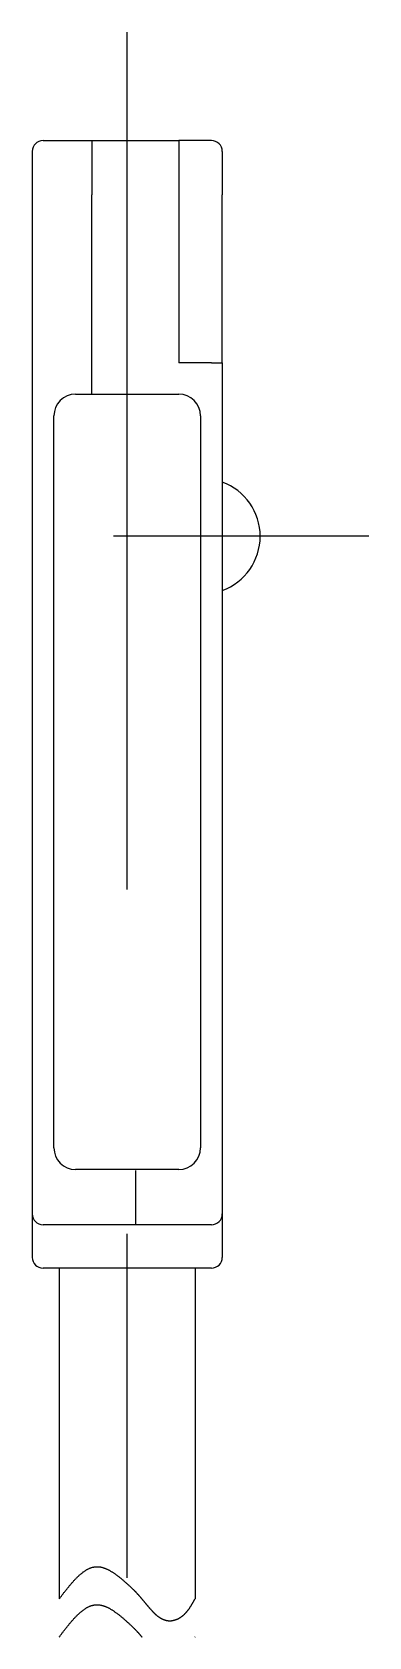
# Model space of a CAD drawing. Extents: x -60 to 109, y -90 to 2.
# Drawn here: x 60.32 to 66.52, y -27.6 to 2 of the extents above; entities that cross this region are included whole.
import ezdxf

# ---------------------------------------------------------------- set-up
doc = ezdxf.new("R2010")
doc.units = 0
doc.linetypes.add('CENTER', pattern=[50.8, 31.75, -6.35, 6.35, -6.35])
doc.layers.get('0').update_dxf_attribs({"linetype": 'CONTINUOUS'})
doc.layers.add('CENTER', color=1, linetype='CONTINUOUS')

msp = doc.modelspace()

# ---------------------------------------------------------------- linework, layer by layer
at = {"color": 7, "linetype": 'CONTINUOUS'}
for p, q in [((60.524, 0), (61.424, 0)), ((61.424, 0), (63.024, 0)), ((61.424, 0), (61.424, -0.5)), ((63.624, 0), (63.024, 0)), ((63.024, 0), (63.024, -1)), ((60.324, -0.2), (60.324, -1)), ((63.824, -0.2), (63.824, -1)), ((61.424, -0.5), (61.424, -1)), ((63.024, -0.5), (63.024, -1)), ((60.324, -1), (60.324, -19)), ((61.424, -4.679), (61.424, -1)), ((63.024, -1), (63.024, -1.2)), ((63.824, -4.1), (63.824, -1)), ((63.024, -1.2), (63.024, -4.1)), ((63.624, -4.1), (63.024, -4.1)), ((63.624, -4.1), (63.824, -4.1)), ((63.824, -4.1), (63.824, -14.798)), ((61.124, -4.679), (63.024, -4.679)), ((60.724, -18.58), (60.724, -5.079)), ((63.424, -5.079), (63.424, -18.58)), ((63.824, -14.798), (63.824, -20.6)), ((60.324, -19), (60.324, -20.6)), ((63.024, -18.98), (61.124, -18.98)), ((62.224, -19), (62.224, -20)), ((63.624, -20), (60.524, -20)), ((63.624, -20.8), (60.524, -20.8)), ((60.824, -20.8), (60.824, -26.778)), ((63.324, -20.8), (63.324, -26.9)), ((60.824, -26.778), (60.824, -26.9)), ((60.824, -26.778), (60.824, -26.822))]:
    msp.add_line(p, q, dxfattribs=at)
at = {"color": 3}
for points in [[(60.824, -26.9, 0), (60.831, -26.889, 0), (60.839, -26.879, 0), (60.847, -26.868, 0), (60.855, -26.858, 0), (60.863, -26.848, 0), (60.871, -26.837, 0), (60.879, -26.827, 0), (60.887, -26.816, 0), (60.895, -26.806, 0), (60.903, -26.796, 0), (60.91, -26.785, 0), (60.919, -26.775, 0), (60.926, -26.765, 0), (60.934, -26.755, 0), (60.942, -26.744, 0), (60.95, -26.734, 0), (60.958, -26.724, 0), (60.966, -26.714, 0), (60.974, -26.704, 0), (60.982, -26.694, 0), (60.99, -26.684, 0), (60.998, -26.675, 0), (61.006, -26.665, 0), (61.014, -26.655, 0), (61.022, -26.646, 0), (61.03, -26.636, 0), (61.038, -26.627, 0), (61.046, -26.617, 0), (61.054, -26.608, 0), (61.062, -26.599, 0), (61.07, -26.59, 0), (61.078, -26.581, 0), (61.086, -26.572, 0), (61.094, -26.563, 0), (61.102, -26.554, 0), (61.11, -26.545, 0), (61.118, -26.537, 0), (61.126, -26.528, 0), (61.134, -26.52, 0), (61.142, -26.512, 0), (61.15, -26.504, 0), (61.158, -26.496, 0), (61.166, -26.488, 0), (61.175, -26.48, 0), (61.183, -26.473, 0), (61.191, -26.465, 0), (61.199, -26.458, 0), (61.207, -26.451, 0), (61.215, -26.444, 0), (61.224, -26.437, 0), (61.232, -26.43, 0), (61.24, -26.423, 0), (61.248, -26.417, 0), (61.256, -26.41, 0), (61.264, -26.404, 0), (61.273, -26.398, 0), (61.281, -26.392, 0), (61.289, -26.387, 0), (61.298, -26.381, 0), (61.306, -26.376, 0), (61.314, -26.371, 0), (61.323, -26.366, 0), (61.331, -26.361, 0), (61.339, -26.356, 0), (61.348, -26.352, 0), (61.356, -26.347, 0), (61.364, -26.343, 0), (61.373, -26.34, 0), (61.381, -26.336, 0), (61.39, -26.332, 0), (61.398, -26.329, 0), (61.407, -26.326, 0), (61.415, -26.323, 0), (61.424, -26.32, 0), (61.432, -26.318, 0), (61.441, -26.316, 0), (61.449, -26.314, 0), (61.458, -26.312, 0), (61.467, -26.31, 0), (61.475, -26.309, 0), (61.484, -26.308, 0), (61.492, -26.307, 0), (61.501, -26.306, 0), (61.51, -26.306, 0), (61.519, -26.306, 0), (61.527, -26.306, 0), (61.536, -26.306, 0), (61.545, -26.307, 0), (61.554, -26.308, 0), (61.562, -26.309, 0), (61.571, -26.31, 0), (61.58, -26.311, 0), (61.589, -26.313, 0), (61.598, -26.315, 0), (61.607, -26.317, 0), (61.616, -26.319, 0), (61.625, -26.322, 0), (61.633, -26.325, 0), (61.642, -26.327, 0), (61.651, -26.331, 0), (61.66, -26.334, 0), (61.669, -26.337, 0), (61.678, -26.341, 0), (61.687, -26.345, 0), (61.697, -26.349, 0), (61.706, -26.353, 0), (61.715, -26.357, 0), (61.724, -26.362, 0), (61.733, -26.366, 0), (61.742, -26.371, 0), (61.751, -26.376, 0), (61.76, -26.381, 0), (61.769, -26.387, 0), (61.778, -26.392, 0), (61.788, -26.398, 0), (61.797, -26.403, 0), (61.806, -26.409, 0), (61.815, -26.415, 0), (61.824, -26.421, 0), (61.834, -26.428, 0), (61.843, -26.434, 0), (61.852, -26.441, 0), (61.861, -26.447, 0), (61.871, -26.454, 0), (61.88, -26.461, 0), (61.889, -26.468, 0), (61.898, -26.475, 0), (61.908, -26.482, 0), (61.917, -26.489, 0), (61.926, -26.497, 0), (61.936, -26.504, 0), (61.945, -26.512, 0), (61.954, -26.519, 0), (61.964, -26.527, 0), (61.973, -26.535, 0), (61.982, -26.543, 0), (61.992, -26.551, 0), (62.001, -26.559, 0), (62.01, -26.567, 0), (62.02, -26.575, 0), (62.029, -26.583, 0), (62.038, -26.591, 0), (62.048, -26.6, 0), (62.057, -26.608, 0), (62.067, -26.617, 0), (62.076, -26.625, 0), (62.085, -26.634, 0), (62.095, -26.642, 0), (62.104, -26.651, 0), (62.114, -26.659, 0), (62.123, -26.668, 0), (62.132, -26.677, 0), (62.142, -26.685, 0), (62.151, -26.694, 0), (62.161, -26.703, 0), (62.17, -26.712, 0), (62.179, -26.72, 0), (62.189, -26.729, 0), (62.198, -26.738, 0)], [(62.198, -26.738, 0), (62.202, -26.741, 0), (62.205, -26.745, 0), (62.208, -26.748, 0), (62.211, -26.752, 0), (62.215, -26.756, 0), (62.218, -26.759, 0), (62.221, -26.763, 0), (62.224, -26.766, 0), (62.228, -26.77, 0), (62.231, -26.773, 0), (62.234, -26.777, 0), (62.237, -26.78, 0), (62.241, -26.784, 0), (62.244, -26.787, 0), (62.247, -26.791, 0), (62.25, -26.794, 0), (62.254, -26.798, 0), (62.257, -26.802, 0), (62.26, -26.805, 0), (62.263, -26.809, 0), (62.266, -26.812, 0), (62.27, -26.816, 0), (62.273, -26.819, 0), (62.276, -26.823, 0), (62.279, -26.826, 0), (62.282, -26.83, 0), (62.285, -26.834, 0), (62.289, -26.837, 0), (62.292, -26.841, 0), (62.295, -26.845, 0), (62.298, -26.848, 0), (62.301, -26.852, 0), (62.304, -26.855, 0), (62.307, -26.859, 0), (62.311, -26.863, 0), (62.314, -26.866, 0), (62.317, -26.87, 0), (62.32, -26.873, 0), (62.323, -26.877, 0), (62.326, -26.881, 0), (62.329, -26.884, 0), (62.333, -26.888, 0), (62.336, -26.892, 0), (62.339, -26.895, 0), (62.342, -26.899, 0), (62.345, -26.903, 0), (62.348, -26.906, 0), (62.351, -26.91, 0), (62.354, -26.914, 0), (62.357, -26.917, 0), (62.36, -26.921, 0), (62.363, -26.925, 0), (62.367, -26.928, 0), (62.37, -26.932, 0), (62.373, -26.936, 0), (62.376, -26.939, 0), (62.379, -26.943, 0), (62.382, -26.947, 0), (62.385, -26.95, 0), (62.388, -26.954, 0), (62.391, -26.958, 0), (62.394, -26.962, 0), (62.397, -26.965, 0), (62.4, -26.969, 0), (62.403, -26.973, 0), (62.406, -26.976, 0), (62.41, -26.98, 0), (62.413, -26.984, 0), (62.416, -26.987, 0), (62.419, -26.991, 0), (62.422, -26.995, 0), (62.425, -26.998, 0), (62.428, -27.002, 0), (62.431, -27.006, 0), (62.434, -27.009, 0), (62.437, -27.013, 0), (62.44, -27.017, 0), (62.443, -27.02, 0), (62.447, -27.024, 0), (62.45, -27.028, 0), (62.453, -27.031, 0), (62.456, -27.035, 0), (62.459, -27.039, 0), (62.462, -27.042, 0), (62.465, -27.046, 0), (62.468, -27.049, 0), (62.471, -27.053, 0), (62.474, -27.057, 0), (62.478, -27.06, 0), (62.481, -27.064, 0), (62.484, -27.068, 0), (62.487, -27.071, 0), (62.49, -27.075, 0), (62.493, -27.078, 0), (62.497, -27.082, 0), (62.5, -27.086, 0), (62.503, -27.089, 0), (62.506, -27.093, 0), (62.509, -27.096, 0), (62.513, -27.1, 0), (62.516, -27.104, 0), (62.519, -27.107, 0), (62.522, -27.111, 0), (62.526, -27.114, 0), (62.529, -27.118, 0), (62.532, -27.121, 0), (62.535, -27.125, 0), (62.539, -27.128, 0), (62.542, -27.132, 0), (62.545, -27.135, 0), (62.548, -27.139, 0), (62.552, -27.142, 0), (62.555, -27.146, 0), (62.559, -27.149, 0), (62.562, -27.153, 0), (62.565, -27.156, 0), (62.569, -27.159, 0), (62.572, -27.163, 0), (62.576, -27.166, 0), (62.579, -27.169, 0), (62.583, -27.173, 0), (62.586, -27.176, 0), (62.59, -27.179, 0), (62.593, -27.182, 0), (62.597, -27.186, 0), (62.6, -27.189, 0), (62.604, -27.192, 0), (62.608, -27.195, 0), (62.611, -27.198, 0), (62.615, -27.201, 0), (62.619, -27.204, 0), (62.622, -27.207, 0), (62.626, -27.21, 0), (62.63, -27.213, 0), (62.634, -27.216, 0), (62.638, -27.219, 0), (62.642, -27.222, 0), (62.645, -27.225, 0), (62.649, -27.228, 0), (62.653, -27.231, 0), (62.657, -27.233, 0), (62.661, -27.236, 0), (62.665, -27.239, 0), (62.669, -27.241, 0), (62.673, -27.244, 0), (62.678, -27.247, 0), (62.682, -27.249, 0), (62.686, -27.252, 0), (62.69, -27.254, 0), (62.694, -27.256, 0), (62.699, -27.259, 0), (62.703, -27.261, 0), (62.707, -27.263, 0), (62.712, -27.265, 0), (62.716, -27.268, 0), (62.721, -27.27, 0), (62.725, -27.272, 0), (62.729, -27.274, 0), (62.734, -27.276, 0), (62.738, -27.278, 0), (62.743, -27.28, 0), (62.747, -27.281, 0), (62.752, -27.283, 0), (62.757, -27.285, 0), (62.761, -27.286, 0), (62.766, -27.288, 0), (62.77, -27.289, 0), (62.775, -27.291, 0), (62.78, -27.292, 0), (62.784, -27.293, 0), (62.789, -27.295, 0), (62.794, -27.296, 0), (62.798, -27.297, 0), (62.803, -27.298, 0), (62.808, -27.299, 0), (62.813, -27.3, 0), (62.817, -27.3, 0), (62.822, -27.301, 0), (62.827, -27.302, 0), (62.832, -27.302, 0), (62.836, -27.303, 0), (62.841, -27.303, 0), (62.846, -27.303, 0), (62.851, -27.303, 0), (62.855, -27.303, 0), (62.86, -27.303, 0), (62.865, -27.303, 0), (62.87, -27.303, 0), (62.875, -27.303, 0), (62.88, -27.303, 0), (62.884, -27.302, 0), (62.889, -27.302, 0), (62.894, -27.301, 0), (62.899, -27.301, 0), (62.904, -27.3, 0), (62.908, -27.299, 0), (62.913, -27.298, 0), (62.918, -27.297, 0), (62.923, -27.296, 0), (62.927, -27.295, 0), (62.932, -27.294, 0), (62.937, -27.293, 0), (62.941, -27.292, 0), (62.946, -27.29, 0), (62.951, -27.289, 0), (62.956, -27.288, 0), (62.96, -27.286, 0), (62.965, -27.285, 0), (62.969, -27.283, 0), (62.974, -27.281, 0), (62.979, -27.279, 0), (62.983, -27.278, 0), (62.988, -27.276, 0), (62.992, -27.274, 0), (62.997, -27.272, 0), (63.001, -27.27, 0), (63.006, -27.268, 0), (63.01, -27.265, 0), (63.015, -27.263, 0), (63.019, -27.261, 0), (63.023, -27.259, 0), (63.028, -27.256, 0), (63.032, -27.254, 0), (63.036, -27.252, 0), (63.041, -27.249, 0), (63.045, -27.247, 0), (63.049, -27.244, 0), (63.053, -27.242, 0), (63.057, -27.239, 0), (63.061, -27.236, 0), (63.065, -27.234, 0), (63.069, -27.231, 0), (63.073, -27.228, 0), (63.077, -27.225, 0), (63.081, -27.223, 0), (63.085, -27.22, 0), (63.089, -27.217, 0), (63.092, -27.214, 0), (63.096, -27.211, 0), (63.1, -27.208, 0), (63.103, -27.205, 0), (63.107, -27.202, 0), (63.111, -27.198, 0), (63.114, -27.195, 0), (63.118, -27.192, 0), (63.121, -27.189, 0), (63.125, -27.186, 0), (63.128, -27.182, 0), (63.132, -27.179, 0), (63.135, -27.176, 0), (63.138, -27.172, 0), (63.142, -27.169, 0), (63.145, -27.166, 0), (63.148, -27.162, 0), (63.152, -27.159, 0), (63.155, -27.155, 0), (63.158, -27.152, 0), (63.161, -27.148, 0), (63.164, -27.145, 0), (63.168, -27.141, 0), (63.171, -27.137, 0), (63.174, -27.134, 0), (63.177, -27.13, 0), (63.18, -27.126, 0), (63.183, -27.123, 0), (63.186, -27.119, 0), (63.189, -27.115, 0), (63.192, -27.111, 0), (63.195, -27.108, 0), (63.198, -27.104, 0), (63.2, -27.1, 0), (63.203, -27.096, 0), (63.206, -27.092, 0), (63.209, -27.088, 0), (63.212, -27.084, 0), (63.215, -27.081, 0), (63.218, -27.076, 0), (63.22, -27.073, 0), (63.223, -27.069, 0), (63.226, -27.065, 0), (63.228, -27.061, 0), (63.231, -27.056, 0), (63.234, -27.052, 0), (63.236, -27.048, 0), (63.239, -27.044, 0), (63.242, -27.04, 0), (63.244, -27.036, 0), (63.247, -27.032, 0), (63.25, -27.028, 0), (63.252, -27.024, 0), (63.255, -27.02, 0), (63.257, -27.015, 0), (63.26, -27.011, 0), (63.262, -27.007, 0), (63.265, -27.003, 0), (63.267, -26.998, 0), (63.27, -26.994, 0), (63.272, -26.99, 0), (63.275, -26.986, 0), (63.277, -26.982, 0), (63.28, -26.977, 0), (63.282, -26.973, 0), (63.285, -26.969, 0), (63.287, -26.965, 0), (63.29, -26.96, 0), (63.292, -26.956, 0), (63.295, -26.952, 0), (63.297, -26.947, 0), (63.299, -26.943, 0), (63.302, -26.939, 0), (63.304, -26.934, 0), (63.307, -26.93, 0), (63.309, -26.926, 0), (63.312, -26.921, 0), (63.314, -26.917, 0), (63.316, -26.913, 0), (63.319, -26.908, 0), (63.321, -26.904, 0), (63.324, -26.9, 0)], [(60.824, -27.601, 0), (60.831, -27.591, 0), (60.839, -27.58, 0), (60.847, -27.57, 0), (60.855, -27.559, 0), (60.863, -27.549, 0), (60.871, -27.539, 0), (60.879, -27.528, 0), (60.887, -27.518, 0), (60.895, -27.508, 0), (60.903, -27.497, 0), (60.91, -27.487, 0), (60.919, -27.477, 0), (60.926, -27.466, 0), (60.934, -27.456, 0), (60.942, -27.446, 0), (60.95, -27.436, 0), (60.958, -27.426, 0), (60.966, -27.416, 0), (60.974, -27.406, 0), (60.982, -27.396, 0), (60.99, -27.386, 0), (60.998, -27.376, 0), (61.006, -27.366, 0), (61.014, -27.357, 0), (61.022, -27.347, 0), (61.03, -27.338, 0), (61.038, -27.328, 0), (61.046, -27.319, 0), (61.054, -27.309, 0), (61.062, -27.3, 0), (61.07, -27.291, 0), (61.078, -27.282, 0), (61.086, -27.273, 0), (61.094, -27.264, 0), (61.102, -27.256, 0), (61.11, -27.247, 0), (61.118, -27.238, 0), (61.126, -27.23, 0), (61.134, -27.222, 0), (61.142, -27.213, 0), (61.15, -27.205, 0), (61.158, -27.197, 0), (61.166, -27.189, 0), (61.175, -27.182, 0), (61.183, -27.174, 0), (61.191, -27.167, 0), (61.199, -27.159, 0), (61.207, -27.152, 0), (61.215, -27.145, 0), (61.224, -27.138, 0), (61.232, -27.131, 0), (61.24, -27.125, 0), (61.248, -27.118, 0), (61.256, -27.112, 0), (61.264, -27.106, 0), (61.273, -27.1, 0), (61.281, -27.094, 0), (61.289, -27.088, 0), (61.298, -27.083, 0), (61.306, -27.077, 0), (61.314, -27.072, 0), (61.323, -27.067, 0), (61.331, -27.062, 0), (61.339, -27.058, 0), (61.348, -27.053, 0), (61.356, -27.049, 0), (61.364, -27.045, 0), (61.373, -27.041, 0), (61.381, -27.037, 0), (61.39, -27.034, 0), (61.398, -27.031, 0), (61.407, -27.027, 0), (61.415, -27.025, 0), (61.424, -27.022, 0), (61.432, -27.02, 0), (61.441, -27.017, 0), (61.449, -27.015, 0), (61.458, -27.014, 0), (61.467, -27.012, 0), (61.475, -27.011, 0), (61.484, -27.01, 0), (61.492, -27.009, 0), (61.501, -27.008, 0), (61.51, -27.008, 0), (61.519, -27.008, 0), (61.527, -27.008, 0), (61.536, -27.008, 0), (61.545, -27.009, 0), (61.554, -27.009, 0), (61.562, -27.01, 0), (61.571, -27.012, 0), (61.58, -27.013, 0), (61.589, -27.015, 0), (61.598, -27.017, 0), (61.607, -27.019, 0), (61.616, -27.021, 0), (61.625, -27.023, 0), (61.633, -27.026, 0), (61.642, -27.029, 0), (61.651, -27.032, 0), (61.66, -27.035, 0), (61.669, -27.039, 0), (61.678, -27.042, 0), (61.687, -27.046, 0), (61.697, -27.05, 0), (61.706, -27.054, 0), (61.715, -27.059, 0), (61.724, -27.063, 0), (61.733, -27.068, 0), (61.742, -27.073, 0), (61.751, -27.078, 0), (61.76, -27.083, 0), (61.769, -27.088, 0), (61.778, -27.094, 0), (61.788, -27.099, 0), (61.797, -27.105, 0), (61.806, -27.111, 0), (61.815, -27.117, 0), (61.824, -27.123, 0), (61.834, -27.129, 0), (61.843, -27.136, 0), (61.852, -27.142, 0), (61.861, -27.149, 0), (61.871, -27.155, 0), (61.88, -27.162, 0), (61.889, -27.169, 0), (61.898, -27.176, 0), (61.908, -27.184, 0), (61.917, -27.191, 0), (61.926, -27.198, 0), (61.936, -27.206, 0), (61.945, -27.213, 0), (61.954, -27.221, 0), (61.964, -27.229, 0), (61.973, -27.236, 0), (61.982, -27.244, 0), (61.992, -27.252, 0), (62.001, -27.26, 0), (62.01, -27.268, 0), (62.02, -27.276, 0), (62.029, -27.285, 0), (62.038, -27.293, 0), (62.048, -27.301, 0), (62.057, -27.31, 0), (62.067, -27.318, 0), (62.076, -27.327, 0), (62.085, -27.335, 0), (62.095, -27.344, 0), (62.104, -27.352, 0), (62.114, -27.361, 0), (62.123, -27.37, 0), (62.132, -27.378, 0), (62.142, -27.387, 0), (62.151, -27.396, 0), (62.161, -27.404, 0), (62.17, -27.413, 0), (62.179, -27.422, 0), (62.189, -27.431, 0), (62.198, -27.439, 0)], [(62.198, -27.439, 0), (62.202, -27.443, 0), (62.205, -27.447, 0), (62.208, -27.45, 0), (62.211, -27.454, 0), (62.215, -27.457, 0), (62.218, -27.461, 0), (62.221, -27.464, 0), (62.224, -27.468, 0), (62.228, -27.471, 0), (62.231, -27.475, 0), (62.234, -27.478, 0), (62.237, -27.482, 0), (62.241, -27.485, 0), (62.244, -27.489, 0), (62.247, -27.492, 0), (62.25, -27.496, 0), (62.254, -27.5, 0), (62.257, -27.503, 0), (62.26, -27.507, 0), (62.263, -27.51, 0), (62.266, -27.514, 0), (62.27, -27.517, 0), (62.273, -27.521, 0), (62.276, -27.524, 0), (62.279, -27.528, 0), (62.282, -27.532, 0), (62.285, -27.535, 0), (62.289, -27.539, 0), (62.292, -27.542, 0), (62.295, -27.546, 0), (62.298, -27.55, 0), (62.301, -27.553, 0), (62.304, -27.557, 0), (62.307, -27.561, 0), (62.311, -27.564, 0), (62.314, -27.568, 0), (62.317, -27.571, 0), (62.32, -27.575, 0), (62.323, -27.579, 0), (62.326, -27.582, 0), (62.329, -27.586, 0), (62.333, -27.59, 0), (62.336, -27.593, 0), (62.339, -27.597, 0), (62.342, -27.601, 0), (62.345, -27.604, 0)], [(63.321, -27.606, 0), (63.324, -27.601, 0)]]:
    msp.add_polyline3d(points, dxfattribs=at)
at = {"color": 7, "linetype": 'CONTINUOUS'}
for centre, radius, start, end in [((60.524, -0.2), 0.2, 90, 180), ((63.624, -0.2), 0.2, 0, 90), ((61.124, -5.079), 0.4, 90, 180), ((63.024, -5.079), 0.4, 0, 90), ((63.459, -7.3), 1.064, 290.016, 69.984), ((61.124, -18.58), 0.4, 180, 270), ((63.024, -18.58), 0.4, 270, 0), ((60.524, -19.8), 0.2, 180, 270), ((63.624, -19.8), 0.2, 270, 0), ((60.524, -20.6), 0.2, 180, 270), ((63.624, -20.6), 0.2, 270, 0)]:
    msp.add_arc(centre, radius, start, end, dxfattribs=at)
at = {"layer": 'CENTER', "color": 1, "linetype": 'CENTER'}
for p, q in [((62.074, -64.614), (62.074, 2)), ((66.524, -7.3), (61.824, -7.3))]:
    msp.add_line(p, q, dxfattribs=at)

doc.saveas('drawing.dxf')
